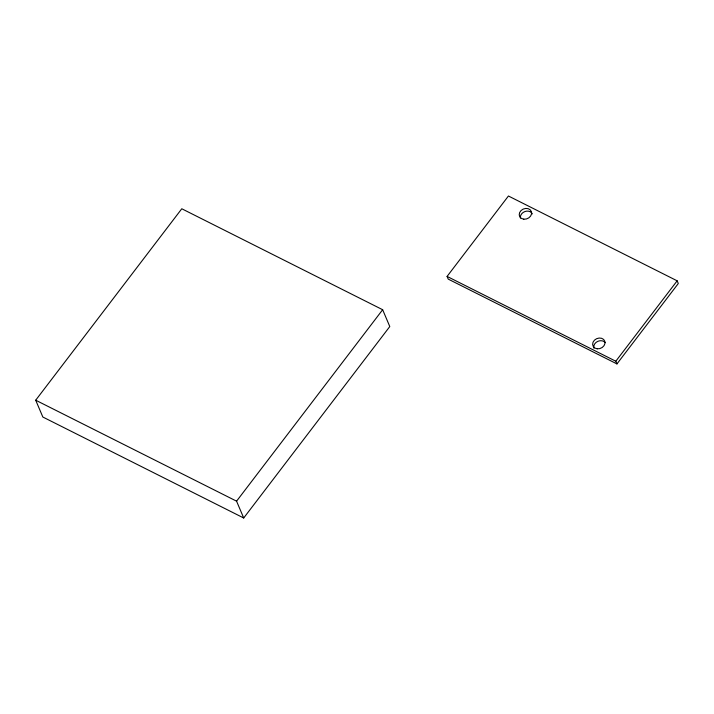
<?xml version="1.0" encoding="UTF-8"?>
<svg xmlns="http://www.w3.org/2000/svg" width="714" height="714" viewBox="0 0 714 714"><rect width="100%" height="100%" fill="white"/><g stroke="black" fill="none" stroke-linecap="round" stroke-linejoin="round"><path stroke-width="1.07" d="M35.7 400.206L181.784 208.765L382.65 309.724L389.79 326.548L243.706 517.989L42.84 417.021L35.7 400.206L236.566 501.166L243.706 517.989M236.566 501.166L382.65 309.724M447.08 276.416L508.43 196.011L677.158 280.825L678.3 283.512L616.95 363.917L448.222 279.112L447.08 276.416L615.807 361.23L616.95 363.917M615.807 361.23L677.158 280.825M520.426 218.109A6.372 5.221 -23 0 1 524.96 211.531A6.372 5.221 -23 0 1 532.358 213.888M593.959 348.236A6.372 5.221 -23 0 1 597.475 341.515A6.372 5.221 -23 0 1 605.204 342.595M523.799 219.189A6.372 5.221 -23 0 0 531.412 211.692A6.372 5.221 -23 0 0 521.033 210.568A6.372 5.221 -23 0 0 523.799 219.189M597.207 348.798A6.372 5.221 -23 0 0 604.82 341.301A6.372 5.221 -23 0 0 594.441 340.176A6.372 5.221 -23 0 0 597.207 348.798"/></g></svg>
